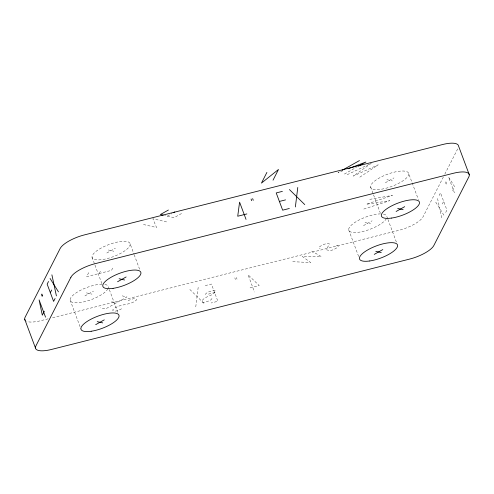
<?xml version="1.0" encoding="UTF-8"?>
<svg xmlns="http://www.w3.org/2000/svg" width="494" height="494" viewBox="0 0 494 494"><rect width="100%" height="100%" fill="white"/><g stroke="black" fill="none" stroke-linecap="round" stroke-linejoin="round"><path stroke-width="0.37" stroke-dasharray="2.47 1.85" d="M195.772 306.86L198.174 287.36M88.704 272.639L86.66 276.652L111.527 270.372L113.416 266.674M99.251 273.472L101.134 269.773M205.288 294.541L206.196 293.306L208.764 291.855A9.954 3.174 -20.5 0 1 214.038 290.521L215.68 290.917C213.562 296.474 204.393 295.665 201.836 301.315L201.811 301.914L203.442 302.303A9.954 3.174 -20.5 0 0 208.709 300.976A4.329 1.383 -20.5 0 0 211.29 299.525L212.408 297.851M443.396 176.92L423.099 216.736A21.594 6.891 -20.5 0 1 398.825 230.34L51.148 318.068M444.798 174.178L458.092 148.089M439.117 195.476L440.475 192.821L446.922 210.061L445.452 212.945M442.303 203.991L443.661 201.33M452.59 190.585L454.604 186.633L448.521 177L454.962 194.241M371.34 163.273L353.253 176.092L378.169 164.842L359.336 177.488M167.343 216.119L172.048 213.482M106.803 253.008L115.386 248.198M181.514 213.525L174.116 217.675L164.564 215.483M84.931 295.912L93.508 291.102M339.359 171.844L338.019 172.597L343.731 170.43M344.404 174.061L356.477 167.299M128.137 300.723L130.62 299.475L133.627 298.703A9.954 3.174 -20.5 0 1 136.535 299.37L136.492 299.944C130.015 306.107 119.06 303.094 112.78 309.837L112.725 310.411A9.954 3.174 -20.5 0 0 115.633 311.078A4.329 1.383 -20.5 0 0 118.634 310.318L121.999 308.571M385.363 182.718L393.946 177.908M363.491 225.622L372.068 220.812M347.183 174.703L370.648 163.6M363.812 209.048L389.741 200.706L366.233 204.3L392.458 195.371L368.648 199.564M48.153 318.821L40.675 320.711A21.594 6.891 -20.5 0 1 26.602 321.335M205.257 285.6L211.426 284.044L217.873 301.284L211.179 302.976M208.437 294.115L214.606 292.559M250.05 287.891L259.208 285.581L248.037 274.781L254.484 292.022M292.732 261.703L310.596 262.53L302.235 256.38L321.261 256.553L311.708 251.069M386.907 179.686L392.397 180.946M365.035 222.59L370.525 223.85M336.328 245.425L338.106 246.043A4.329 1.383 -20.5 0 1 337.464 247.333A9.954 3.174 -20.5 0 1 332.913 249.884L329.93 250.625L326.571 249.822L326.682 248.673L329.498 244.209L329.115 243.74L327.102 243.517L324.095 244.271A9.954 3.174 -20.5 0 0 319.544 246.815L318.92 248.099L320.118 248.593M166.558 221.911L152.837 218.762L156.561 227.512L142.84 224.362M108.347 249.976L113.836 251.236M122.216 295.869L126.946 296.95L105.494 308.972L100.362 307.799M86.475 292.88L91.964 294.14M111.625 301.803L116.356 302.89M189.844 289.465L205.152 304.495M435.727 202.095L444.125 215.545M445.891 181.755L446.52 183.453M445.545 182.434L446.175 184.126M408.729 173.684A20.248 6.459 -20.5 0 1 380.862 189.301A20.248 6.459 -20.5 0 1 379.361 177.957A20.248 6.459 -20.5 0 1 408.729 173.684L418.412 199.57M387.666 218.743L386.858 216.588A20.248 6.459 -20.5 0 0 382.708 214.007M387.938 219.466L396.54 242.474M370.574 186.942L373.26 194.13M373.532 194.852L380.25 212.828M348.702 229.846L359.187 257.887M236.379 277.467L237.015 279.166M234.811 277.863L235.447 279.561M130.169 243.974A20.248 6.459 -20.5 0 1 102.301 259.591A20.248 6.459 -20.5 0 1 100.801 248.247A20.248 6.459 -20.5 0 1 130.169 243.974L133.936 254.04M134.201 254.762L139.851 269.86M109.106 289.033L108.297 286.878A20.248 6.459 -20.5 0 0 104.148 284.297M109.378 289.756L117.98 312.764M92.014 257.232L94.7 264.42M94.972 265.142L102.499 285.273M70.142 300.136L80.893 328.893M437.554 198.502L442.062 219.589M386.432 218.509A20.248 6.459 -20.5 0 1 360.503 231.958A20.248 6.459 -20.5 0 1 351.654 224.887A20.248 6.459 -20.5 0 1 380.658 213.896M107.871 288.799A20.248 6.459 -20.5 0 1 81.942 302.248A20.248 6.459 -20.5 0 1 73.093 295.177A20.248 6.459 -20.5 0 1 102.097 284.186"/><path stroke-width="0.74" d="M295.375 206.961L297.777 187.461M48.517 281.494L47.158 284.155L53.605 301.396L55.075 298.512M50.339 292.67L51.697 290.009M44.33 311.232L42.317 315.184L39.1 299.926L45.547 317.167M266.908 172.394L261.443 183.12L278.493 169.467L273.028 180.193M168.417 210.03L160.396 214.526L163.174 215.162M173.394 212.729L174.74 211.975M117.553 281.765L126.137 276.961M342.039 170.344L359.471 160.575M358.483 166.175L365.863 162.044L348.011 168.806M95.682 324.669L104.265 319.859M396.114 211.475L404.697 206.671M374.242 254.379L382.825 249.575M282.383 191.369L276.208 192.932L282.654 210.172L289.348 208.48M279.394 201.441L285.563 199.885M246.87 213.927L237.719 216.236L239.584 202.145L246.031 219.385M397.664 208.443L403.147 209.703M375.792 251.347L381.275 252.607M119.103 278.733L124.587 279.993M97.232 321.637L102.715 322.897M289.441 189.566L304.755 204.596M50.061 278.425L58.465 291.868M469.3 174.802L458.549 146.039A21.594 6.891 -20.5 0 0 442.568 144.532L84.418 234.903A21.594 6.891 -20.5 0 0 60.151 248.507L25.157 317.148A21.594 6.891 -20.5 0 0 25.169 320.31M252.632 198.6L253.261 200.292M251.063 198.996L251.699 200.688M41.897 294.029L42.533 295.727M41.552 294.702L42.188 296.4M24.7 319.198L35.451 347.961M51.895 274.831L56.402 295.912M70.901 277.264L35.908 345.911A21.594 6.891 -20.5 0 0 51.432 349.468L409.582 259.097A21.594 6.891 -20.5 0 0 433.849 245.493L468.843 176.852A21.594 6.891 -20.5 0 0 453.325 173.289L95.175 263.66A21.594 6.891 -20.5 0 0 70.901 277.264M369.747 260.968A20.248 6.459 -20.5 0 0 397.614 245.345A20.248 6.459 -20.5 0 0 368.24 249.618A20.248 6.459 -20.5 0 0 369.747 260.968M113.058 288.354A20.248 6.459 -20.5 0 0 140.926 272.737A20.248 6.459 -20.5 0 0 111.558 277.004A20.248 6.459 -20.5 0 0 113.058 288.354M91.186 331.252A20.248 6.459 -20.5 0 0 119.054 315.635A20.248 6.459 -20.5 0 0 89.68 319.908A20.248 6.459 -20.5 0 0 91.186 331.252M391.619 218.064A20.248 6.459 -20.5 0 0 419.486 202.447A20.248 6.459 -20.5 0 0 390.118 206.714A20.248 6.459 -20.5 0 0 391.619 218.064"/></g></svg>
